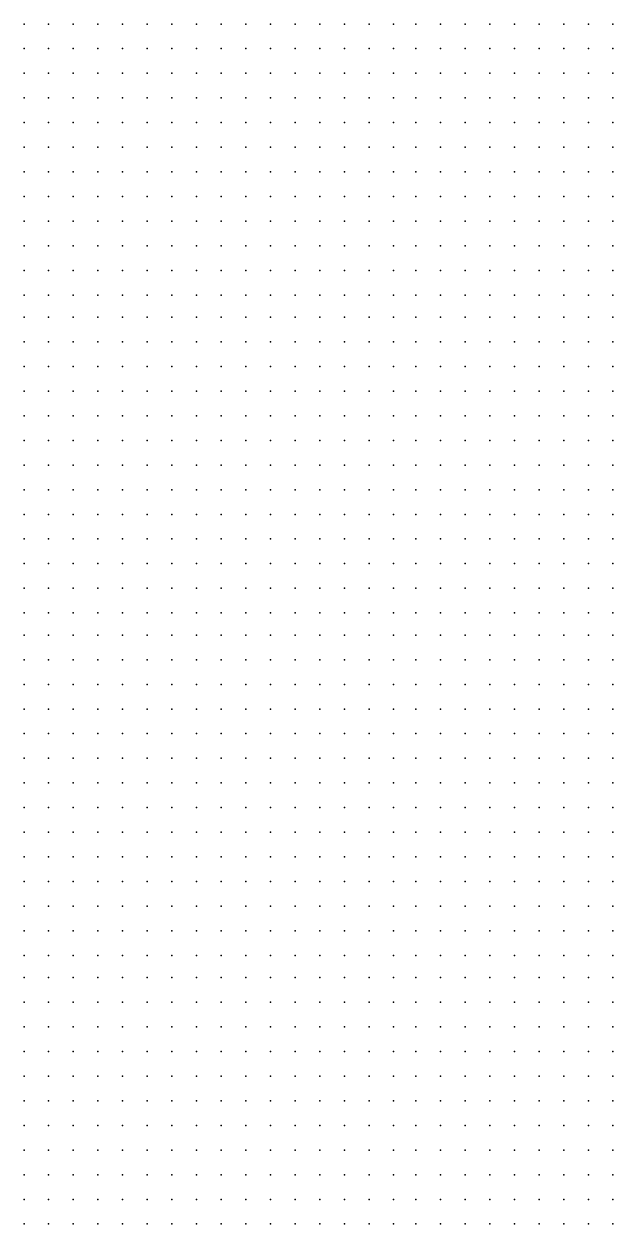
# Model space of a CAD drawing. Extents: x 0.009 to 0.993, y 0.019 to 1.002.
# Drawn here: x 0.009 to 0.248, y 0.515 to 1.002 of the extents above; entities that cross this region are included whole.
import ezdxf

# ---------------------------------------------------------------- set-up
doc = ezdxf.new("R2010")
doc.units = 0

msp = doc.modelspace()

# ---------------------------------------------------------------- linework, layer by layer
at = {"color": 133}
for p in [(0.009, 1.002, 0.445), (0.009, 0.992, 0.445), (0.019, 0.992, 0.445), (0.009, 0.982, 0.445), (0.019, 0.982, 0.445), (0.029, 0.982, 0.445), (0.009, 0.972, 0.446), (0.019, 0.972, 0.446), (0.029, 0.972, 0.445), (0.039, 0.972, 0.445), (0.009, 0.962, 0.446), (0.019, 0.962, 0.446), (0.029, 0.962, 0.446), (0.039, 0.962, 0.446), (0.049, 0.962, 0.445), (0.009, 0.952, 0.447), (0.019, 0.952, 0.447), (0.029, 0.952, 0.447), (0.039, 0.952, 0.446), (0.049, 0.952, 0.446), (0.059, 0.952, 0.445), (0.069, 0.952, 0.445), (0.009, 0.942, 0.448), (0.019, 0.942, 0.448), (0.029, 0.942, 0.448), (0.039, 0.942, 0.448), (0.049, 0.942, 0.447), (0.059, 0.942, 0.447), (0.069, 0.942, 0.446), (0.079, 0.942, 0.445), (0.059, 0.932, 0.448), (0.069, 0.932, 0.448), (0.079, 0.932, 0.447), (0.089, 0.932, 0.446), (0.099, 0.932, 0.445), (0.099, 0.922, 0.448), (0.109, 0.922, 0.446), (0.119, 0.912, 0.448), (0.129, 0.912, 0.446), (0.139, 0.902, 0.447), (0.149, 0.892, 0.448), (0.009, 0.833, 0.448), (0.009, 0.823, 0.446), (0.019, 0.823, 0.447), (0.029, 0.813, 0.446), (0.238, 0.813, 0.448), (0.039, 0.803, 0.445), (0.049, 0.803, 0.448), (0.059, 0.793, 0.448), (0.069, 0.783, 0.447), (0.079, 0.773, 0.445), (0.119, 0.744, 0.448), (0.139, 0.724, 0.445), (0.149, 0.595, 0.445), (0.208, 0.535, 0.445), (0.238, 0.525, 0.448)]:
    msp.add_point(p, dxfattribs=at)
at = {"color": 132}
for p in [(0.019, 1.002, 0.444), (0.029, 1.002, 0.444), (0.039, 1.002, 0.443), (0.049, 1.002, 0.443), (0.059, 1.002, 0.442), (0.029, 0.992, 0.444), (0.039, 0.992, 0.444), (0.049, 0.992, 0.443), (0.059, 0.992, 0.442), (0.039, 0.982, 0.444), (0.049, 0.982, 0.443), (0.059, 0.982, 0.443), (0.069, 0.982, 0.442), (0.049, 0.972, 0.444), (0.059, 0.972, 0.443), (0.069, 0.972, 0.442), (0.059, 0.962, 0.444), (0.069, 0.962, 0.443), (0.079, 0.962, 0.442), (0.079, 0.952, 0.444), (0.089, 0.952, 0.442), (0.089, 0.942, 0.444), (0.099, 0.942, 0.443), (0.109, 0.932, 0.444), (0.119, 0.922, 0.444), (0.129, 0.922, 0.442), (0.139, 0.912, 0.442), (0.149, 0.902, 0.443), (0.159, 0.892, 0.443), (0.168, 0.883, 0.443), (0.178, 0.873, 0.443), (0.188, 0.863, 0.442), (0.218, 0.833, 0.442), (0.228, 0.823, 0.444), (0.009, 0.813, 0.443), (0.019, 0.813, 0.444), (0.029, 0.803, 0.442), (0.049, 0.793, 0.443), (0.059, 0.783, 0.442), (0.089, 0.763, 0.442), (0.129, 0.734, 0.443), (0.149, 0.674, 0.442), (0.159, 0.575, 0.442), (0.168, 0.565, 0.444), (0.178, 0.555, 0.444), (0.188, 0.545, 0.442), (0.228, 0.525, 0.444), (0.248, 0.515, 0.442)]:
    msp.add_point(p, dxfattribs=at)
at = {"color": 131}
for p in [(0.069, 1.002, 0.44), (0.079, 1.002, 0.439), (0.089, 1.002, 0.438), (0.069, 0.992, 0.441), (0.079, 0.992, 0.44), (0.089, 0.992, 0.438), (0.079, 0.982, 0.44), (0.089, 0.982, 0.439), (0.079, 0.972, 0.441), (0.089, 0.972, 0.44), (0.099, 0.972, 0.438), (0.089, 0.962, 0.441), (0.099, 0.962, 0.439), (0.099, 0.952, 0.441), (0.109, 0.952, 0.439), (0.109, 0.942, 0.441), (0.119, 0.942, 0.439), (0.119, 0.932, 0.441), (0.129, 0.932, 0.439), (0.139, 0.922, 0.439), (0.149, 0.912, 0.439), (0.159, 0.902, 0.438), (0.198, 0.853, 0.441), (0.208, 0.843, 0.441), (0.009, 0.803, 0.439), (0.019, 0.803, 0.44), (0.029, 0.793, 0.438), (0.039, 0.793, 0.44), (0.049, 0.783, 0.438), (0.069, 0.773, 0.439), (0.139, 0.634, 0.441), (0.139, 0.624, 0.441), (0.139, 0.615, 0.439), (0.149, 0.585, 0.438), (0.198, 0.535, 0.439), (0.218, 0.525, 0.44), (0.238, 0.515, 0.439)]:
    msp.add_point(p, dxfattribs=at)
at = {"color": 130}
for p in [(0.099, 1.002, 0.436), (0.109, 1.002, 0.434), (0.099, 0.992, 0.436), (0.109, 0.992, 0.434), (0.099, 0.982, 0.437), (0.109, 0.982, 0.435), (0.109, 0.972, 0.436), (0.119, 0.972, 0.434), (0.109, 0.962, 0.437), (0.119, 0.962, 0.435), (0.119, 0.952, 0.437), (0.129, 0.952, 0.434), (0.129, 0.942, 0.436), (0.139, 0.932, 0.436), (0.149, 0.922, 0.435), (0.159, 0.912, 0.434), (0.168, 0.892, 0.437), (0.178, 0.883, 0.436), (0.188, 0.873, 0.434), (0.248, 0.813, 0.436), (0.009, 0.793, 0.435), (0.019, 0.793, 0.436), (0.039, 0.783, 0.435), (0.059, 0.773, 0.435), (0.079, 0.763, 0.435), (0.099, 0.754, 0.437), (0.149, 0.704, 0.437), (0.149, 0.684, 0.434), (0.139, 0.644, 0.437), (0.139, 0.605, 0.436), (0.168, 0.555, 0.434), (0.178, 0.545, 0.434), (0.208, 0.525, 0.435), (0.228, 0.515, 0.435)]:
    msp.add_point(p, dxfattribs=at)
at = {"color": 129}
for p in [(0.119, 1.002, 0.432), (0.119, 0.992, 0.432), (0.119, 0.982, 0.433), (0.129, 0.972, 0.431), (0.129, 0.962, 0.433), (0.139, 0.952, 0.431), (0.139, 0.942, 0.433), (0.149, 0.932, 0.432), (0.159, 0.922, 0.431), (0.168, 0.902, 0.433), (0.178, 0.892, 0.431), (0.198, 0.863, 0.432), (0.019, 0.783, 0.431), (0.029, 0.783, 0.433), (0.049, 0.773, 0.431), (0.139, 0.654, 0.431), (0.139, 0.595, 0.431), (0.159, 0.565, 0.433), (0.188, 0.535, 0.432), (0.218, 0.515, 0.431)]:
    msp.add_point(p, dxfattribs=at)
at = {"color": 128}
for p in [(0.129, 1.002, 0.429), (0.129, 0.992, 0.43), (0.139, 0.992, 0.427), (0.129, 0.982, 0.43), (0.139, 0.982, 0.427), (0.139, 0.972, 0.428), (0.139, 0.962, 0.43), (0.149, 0.952, 0.428), (0.149, 0.942, 0.43), (0.159, 0.932, 0.428), (0.168, 0.912, 0.429), (0.178, 0.902, 0.427), (0.188, 0.883, 0.428), (0.208, 0.853, 0.43), (0.218, 0.843, 0.428), (0.228, 0.833, 0.428), (0.238, 0.823, 0.43), (0.009, 0.783, 0.43), (0.029, 0.773, 0.427), (0.039, 0.773, 0.429), (0.069, 0.763, 0.43), (0.089, 0.754, 0.428), (0.109, 0.744, 0.427), (0.149, 0.694, 0.43), (0.149, 0.575, 0.43), (0.198, 0.525, 0.43), (0.208, 0.515, 0.427)]:
    msp.add_point(p, dxfattribs=at)
at = {"color": 127}
for p in [(0.139, 1.002, 0.426), (0.149, 0.992, 0.424), (0.149, 0.982, 0.424), (0.149, 0.972, 0.425), (0.149, 0.962, 0.426), (0.159, 0.952, 0.424), (0.159, 0.942, 0.426), (0.168, 0.932, 0.424), (0.168, 0.922, 0.426), (0.198, 0.873, 0.425), (0.009, 0.773, 0.425), (0.019, 0.773, 0.426), (0.049, 0.763, 0.424), (0.059, 0.763, 0.426), (0.129, 0.624, 0.424), (0.129, 0.615, 0.424), (0.139, 0.585, 0.425), (0.159, 0.555, 0.425), (0.168, 0.545, 0.425), (0.178, 0.535, 0.425)]:
    msp.add_point(p, dxfattribs=at)
at = {"color": 126}
for p in [(0.149, 1.002, 0.423), (0.159, 1.002, 0.42), (0.159, 0.992, 0.42), (0.159, 0.982, 0.421), (0.159, 0.972, 0.422), (0.159, 0.962, 0.423), (0.168, 0.952, 0.42), (0.168, 0.942, 0.422), (0.178, 0.922, 0.421), (0.178, 0.912, 0.423), (0.188, 0.902, 0.42), (0.188, 0.892, 0.423), (0.208, 0.863, 0.42), (0.019, 0.763, 0.42), (0.029, 0.763, 0.421), (0.039, 0.763, 0.422), (0.079, 0.754, 0.423), (0.139, 0.664, 0.421), (0.129, 0.634, 0.422), (0.129, 0.605, 0.421), (0.149, 0.565, 0.422), (0.188, 0.525, 0.423), (0.198, 0.515, 0.421)]:
    msp.add_point(p, dxfattribs=at)
at = {"color": 125}
for p in [(0.168, 1.002, 0.417), (0.168, 0.992, 0.417), (0.168, 0.982, 0.417), (0.168, 0.972, 0.418), (0.168, 0.962, 0.419), (0.178, 0.952, 0.416), (0.178, 0.942, 0.417), (0.178, 0.932, 0.419), (0.188, 0.912, 0.417), (0.198, 0.883, 0.419), (0.218, 0.853, 0.416), (0.248, 0.823, 0.416), (0.009, 0.763, 0.419), (0.049, 0.754, 0.416), (0.059, 0.754, 0.417), (0.069, 0.754, 0.419), (0.099, 0.744, 0.416), (0.129, 0.644, 0.418), (0.129, 0.595, 0.418), (0.139, 0.575, 0.418), (0.159, 0.545, 0.416), (0.168, 0.535, 0.417), (0.178, 0.525, 0.416)]:
    msp.add_point(p, dxfattribs=at)
at = {"color": 124}
for p in [(0.178, 1.002, 0.413), (0.178, 0.992, 0.413), (0.178, 0.982, 0.414), (0.178, 0.972, 0.414), (0.178, 0.962, 0.415), (0.188, 0.932, 0.413), (0.188, 0.922, 0.415), (0.198, 0.892, 0.415), (0.208, 0.873, 0.413), (0.009, 0.754, 0.413), (0.019, 0.754, 0.414), (0.029, 0.754, 0.414), (0.039, 0.754, 0.415), (0.129, 0.585, 0.413), (0.149, 0.555, 0.414), (0.188, 0.515, 0.415)]:
    msp.add_point(p, dxfattribs=at)
at = {"color": 123}
for p in [(0.188, 1.002, 0.409), (0.188, 0.992, 0.41), (0.188, 0.982, 0.41), (0.188, 0.972, 0.41), (0.188, 0.962, 0.41), (0.188, 0.952, 0.411), (0.188, 0.942, 0.412), (0.198, 0.912, 0.409), (0.198, 0.902, 0.412), (0.228, 0.843, 0.412), (0.238, 0.833, 0.412), (0.089, 0.744, 0.411), (0.119, 0.734, 0.41), (0.129, 0.654, 0.409), (0.119, 0.624, 0.41), (0.119, 0.615, 0.41), (0.119, 0.605, 0.409), (0.139, 0.565, 0.411), (0.168, 0.525, 0.409)]:
    msp.add_point(p, dxfattribs=at)
at = {"color": 122}
for p in [(0.198, 1.002, 0.406), (0.198, 0.992, 0.406), (0.198, 0.982, 0.406), (0.198, 0.972, 0.406), (0.198, 0.962, 0.406), (0.198, 0.952, 0.406), (0.198, 0.942, 0.406), (0.198, 0.932, 0.407), (0.198, 0.922, 0.408), (0.208, 0.892, 0.405), (0.208, 0.883, 0.408), (0.218, 0.863, 0.406), (0.009, 0.744, 0.407), (0.019, 0.744, 0.407), (0.029, 0.744, 0.407), (0.039, 0.744, 0.407), (0.049, 0.744, 0.407), (0.059, 0.744, 0.407), (0.069, 0.744, 0.407), (0.079, 0.744, 0.408), (0.139, 0.674, 0.408), (0.119, 0.634, 0.407), (0.119, 0.595, 0.405), (0.129, 0.575, 0.407), (0.149, 0.545, 0.407), (0.159, 0.535, 0.408), (0.178, 0.515, 0.408)]:
    msp.add_point(p, dxfattribs=at)
at = {"color": 121}
for p in [(0.208, 1.002, 0.402), (0.208, 0.992, 0.402), (0.208, 0.982, 0.402), (0.208, 0.902, 0.403), (0.139, 0.714, 0.403), (0.119, 0.644, 0.402), (0.139, 0.555, 0.404)]:
    msp.add_point(p, dxfattribs=at)
at = {"color": 120}
for p in [(0.218, 1.002, 0.398), (0.218, 0.992, 0.398), (0.218, 0.982, 0.398), (0.208, 0.972, 0.401), (0.208, 0.962, 0.401), (0.208, 0.952, 0.401), (0.208, 0.942, 0.401), (0.208, 0.932, 0.401), (0.208, 0.922, 0.401), (0.208, 0.912, 0.401), (0.218, 0.873, 0.4), (0.228, 0.853, 0.399), (0.009, 0.734, 0.401), (0.019, 0.734, 0.401), (0.029, 0.734, 0.4), (0.039, 0.734, 0.4), (0.049, 0.734, 0.398), (0.109, 0.624, 0.398), (0.109, 0.615, 0.398), (0.119, 0.585, 0.401), (0.129, 0.565, 0.401), (0.149, 0.535, 0.399), (0.159, 0.525, 0.4), (0.168, 0.515, 0.401)]:
    msp.add_point(p, dxfattribs=at)
at = {"color": 119}
for p in [(0.228, 1.002, 0.395), (0.218, 0.972, 0.397), (0.218, 0.962, 0.396), (0.218, 0.952, 0.396), (0.218, 0.942, 0.395), (0.218, 0.883, 0.396), (0.238, 0.843, 0.395), (0.248, 0.833, 0.395), (0.059, 0.734, 0.397), (0.069, 0.734, 0.395), (0.109, 0.734, 0.395), (0.009, 0.724, 0.396), (0.019, 0.724, 0.395), (0.129, 0.724, 0.395), (0.129, 0.664, 0.396), (0.109, 0.634, 0.395), (0.109, 0.605, 0.397), (0.109, 0.595, 0.395), (0.119, 0.575, 0.396), (0.139, 0.545, 0.397)]:
    msp.add_point(p, dxfattribs=at)
at = {"color": 118}
for p in [(0.238, 1.002, 0.391), (0.228, 0.992, 0.394), (0.238, 0.992, 0.391), (0.228, 0.982, 0.394), (0.228, 0.972, 0.393), (0.228, 0.962, 0.392), (0.228, 0.952, 0.391), (0.218, 0.932, 0.394), (0.218, 0.922, 0.393), (0.218, 0.912, 0.393), (0.218, 0.902, 0.393), (0.218, 0.892, 0.393), (0.079, 0.734, 0.392), (0.029, 0.724, 0.394), (0.039, 0.724, 0.392), (0.139, 0.684, 0.392), (0.119, 0.654, 0.392), (0.109, 0.585, 0.391), (0.129, 0.555, 0.394), (0.149, 0.525, 0.392), (0.159, 0.515, 0.393)]:
    msp.add_point(p, dxfattribs=at)
at = {"color": 117}
for p in [(0.248, 1.002, 0.388), (0.248, 0.992, 0.388), (0.238, 0.982, 0.39), (0.248, 0.982, 0.387), (0.238, 0.972, 0.389), (0.238, 0.962, 0.388), (0.228, 0.942, 0.389), (0.228, 0.932, 0.387), (0.228, 0.863, 0.39), (0.089, 0.734, 0.39), (0.099, 0.734, 0.39), (0.049, 0.724, 0.39), (0.059, 0.724, 0.387), (0.009, 0.714, 0.39), (0.019, 0.714, 0.389), (0.029, 0.714, 0.388), (0.109, 0.644, 0.389), (0.099, 0.624, 0.388), (0.099, 0.615, 0.388), (0.099, 0.605, 0.387), (0.119, 0.565, 0.39), (0.129, 0.545, 0.387), (0.139, 0.535, 0.39)]:
    msp.add_point(p, dxfattribs=at)
at = {"color": 116}
for p in [(0.248, 0.972, 0.385), (0.248, 0.962, 0.384), (0.238, 0.952, 0.386), (0.228, 0.922, 0.385), (0.228, 0.912, 0.384), (0.228, 0.873, 0.384), (0.039, 0.714, 0.386), (0.009, 0.704, 0.385), (0.019, 0.704, 0.384), (0.099, 0.634, 0.385), (0.099, 0.595, 0.385), (0.109, 0.575, 0.386), (0.119, 0.555, 0.384), (0.149, 0.515, 0.385)]:
    msp.add_point(p, dxfattribs=at)
at = {"color": 115}
for p in [(0.248, 0.952, 0.381), (0.238, 0.942, 0.383), (0.238, 0.932, 0.381), (0.228, 0.902, 0.382), (0.228, 0.892, 0.381), (0.228, 0.883, 0.381), (0.238, 0.853, 0.38), (0.069, 0.724, 0.382), (0.049, 0.714, 0.383), (0.029, 0.704, 0.382), (0.039, 0.704, 0.38), (0.009, 0.694, 0.38), (0.109, 0.654, 0.38), (0.099, 0.644, 0.381), (0.089, 0.624, 0.38), (0.089, 0.615, 0.38), (0.099, 0.585, 0.381), (0.109, 0.565, 0.38), (0.129, 0.535, 0.38), (0.139, 0.525, 0.383)]:
    msp.add_point(p, dxfattribs=at)
at = {"color": 114}
for p in [(0.248, 0.942, 0.378), (0.238, 0.922, 0.378), (0.059, 0.714, 0.378), (0.049, 0.704, 0.377), (0.019, 0.694, 0.379), (0.029, 0.694, 0.378), (0.139, 0.694, 0.377), (0.129, 0.674, 0.377), (0.119, 0.664, 0.377), (0.089, 0.634, 0.378), (0.089, 0.605, 0.379), (0.119, 0.545, 0.377)]:
    msp.add_point(p, dxfattribs=at)
at = {"color": 134}
for p in [(0.009, 0.932, 0.449), (0.019, 0.932, 0.449), (0.029, 0.932, 0.449), (0.039, 0.932, 0.449), (0.049, 0.932, 0.449), (0.009, 0.922, 0.45), (0.019, 0.922, 0.45), (0.029, 0.922, 0.45), (0.039, 0.922, 0.45), (0.049, 0.922, 0.45), (0.059, 0.922, 0.45), (0.069, 0.922, 0.45), (0.079, 0.922, 0.449), (0.089, 0.922, 0.449), (0.009, 0.912, 0.45), (0.019, 0.912, 0.451), (0.029, 0.912, 0.451), (0.039, 0.912, 0.451), (0.049, 0.912, 0.451), (0.099, 0.912, 0.451), (0.109, 0.912, 0.45), (0.009, 0.902, 0.451), (0.019, 0.902, 0.451), (0.129, 0.902, 0.45), (0.159, 0.883, 0.449), (0.168, 0.873, 0.449), (0.178, 0.863, 0.45), (0.009, 0.853, 0.451), (0.188, 0.853, 0.451), (0.009, 0.843, 0.45), (0.019, 0.843, 0.451), (0.019, 0.833, 0.449), (0.029, 0.833, 0.451), (0.029, 0.823, 0.449), (0.039, 0.823, 0.451), (0.039, 0.813, 0.449), (0.109, 0.754, 0.451), (0.149, 0.664, 0.45), (0.149, 0.605, 0.451), (0.159, 0.585, 0.451), (0.198, 0.545, 0.449), (0.218, 0.535, 0.45), (0.248, 0.525, 0.451)]:
    msp.add_point(p, dxfattribs=at)
at = {"color": 113}
for p in [(0.248, 0.932, 0.375), (0.238, 0.912, 0.374), (0.248, 0.843, 0.374), (0.079, 0.724, 0.376), (0.139, 0.704, 0.373), (0.039, 0.694, 0.376), (0.009, 0.684, 0.376), (0.019, 0.684, 0.376), (0.029, 0.684, 0.374), (0.009, 0.674, 0.373), (0.099, 0.654, 0.373), (0.089, 0.644, 0.375), (0.079, 0.634, 0.373), (0.079, 0.624, 0.374), (0.079, 0.615, 0.373), (0.089, 0.595, 0.376), (0.089, 0.585, 0.373), (0.099, 0.575, 0.376), (0.109, 0.555, 0.374), (0.129, 0.525, 0.373), (0.139, 0.515, 0.376)]:
    msp.add_point(p, dxfattribs=at)
at = {"color": 112}
for p in [(0.248, 0.922, 0.37), (0.238, 0.902, 0.371), (0.238, 0.863, 0.369), (0.069, 0.714, 0.372), (0.059, 0.704, 0.372), (0.049, 0.694, 0.372), (0.039, 0.684, 0.372), (0.049, 0.684, 0.369), (0.019, 0.674, 0.372), (0.029, 0.674, 0.371), (0.039, 0.674, 0.37), (0.009, 0.664, 0.369), (0.019, 0.664, 0.369), (0.089, 0.654, 0.369), (0.079, 0.644, 0.371), (0.069, 0.634, 0.369), (0.069, 0.624, 0.369), (0.079, 0.605, 0.372), (0.079, 0.595, 0.369), (0.099, 0.565, 0.371), (0.119, 0.535, 0.37)]:
    msp.add_point(p, dxfattribs=at)
at = {"color": 135}
for p in [(0.059, 0.912, 0.452), (0.069, 0.912, 0.452), (0.079, 0.912, 0.452), (0.089, 0.912, 0.452), (0.029, 0.902, 0.452), (0.039, 0.902, 0.452), (0.049, 0.902, 0.453), (0.059, 0.902, 0.454), (0.069, 0.902, 0.454), (0.079, 0.902, 0.455), (0.089, 0.902, 0.455), (0.099, 0.902, 0.455), (0.109, 0.902, 0.454), (0.119, 0.902, 0.452), (0.009, 0.892, 0.452), (0.019, 0.892, 0.452), (0.029, 0.892, 0.453), (0.039, 0.892, 0.454), (0.049, 0.892, 0.455), (0.129, 0.892, 0.455), (0.139, 0.892, 0.452), (0.009, 0.883, 0.452), (0.019, 0.883, 0.453), (0.029, 0.883, 0.453), (0.039, 0.883, 0.455), (0.149, 0.883, 0.454), (0.009, 0.873, 0.452), (0.019, 0.873, 0.453), (0.029, 0.873, 0.454), (0.039, 0.873, 0.455), (0.159, 0.873, 0.455), (0.009, 0.863, 0.452), (0.019, 0.863, 0.453), (0.029, 0.863, 0.454), (0.019, 0.853, 0.452), (0.029, 0.853, 0.454), (0.029, 0.843, 0.453), (0.039, 0.843, 0.455), (0.198, 0.843, 0.453), (0.039, 0.833, 0.454), (0.208, 0.833, 0.455), (0.049, 0.823, 0.455), (0.049, 0.813, 0.452), (0.059, 0.803, 0.452), (0.248, 0.803, 0.455), (0.069, 0.793, 0.453), (0.079, 0.783, 0.453), (0.089, 0.773, 0.453), (0.099, 0.763, 0.453), (0.168, 0.575, 0.454), (0.178, 0.565, 0.454), (0.188, 0.555, 0.453), (0.208, 0.545, 0.455), (0.228, 0.535, 0.454)]:
    msp.add_point(p, dxfattribs=at)
at = {"color": 110}
for p in [(0.248, 0.912, 0.365), (0.238, 0.883, 0.365), (0.238, 0.873, 0.365), (0.079, 0.714, 0.362), (0.069, 0.704, 0.364), (0.059, 0.684, 0.365), (0.059, 0.674, 0.365), (0.059, 0.664, 0.365), (0.069, 0.664, 0.364), (0.079, 0.664, 0.362), (0.099, 0.664, 0.362), (0.009, 0.644, 0.363), (0.019, 0.644, 0.363), (0.029, 0.644, 0.364), (0.039, 0.644, 0.364), (0.049, 0.644, 0.365), (0.039, 0.634, 0.362), (0.049, 0.634, 0.364), (0.049, 0.624, 0.362), (0.059, 0.624, 0.365), (0.059, 0.615, 0.363), (0.069, 0.595, 0.362), (0.079, 0.585, 0.365), (0.089, 0.565, 0.362), (0.099, 0.555, 0.365), (0.119, 0.525, 0.364)]:
    msp.add_point(p, dxfattribs=at)
at = {"color": 109}
for p in [(0.248, 0.902, 0.359), (0.099, 0.724, 0.359), (0.069, 0.694, 0.36), (0.069, 0.684, 0.36), (0.069, 0.674, 0.361), (0.089, 0.664, 0.361), (0.009, 0.634, 0.36), (0.019, 0.634, 0.36), (0.029, 0.634, 0.361), (0.029, 0.624, 0.358), (0.039, 0.624, 0.36), (0.049, 0.615, 0.36), (0.059, 0.605, 0.361), (0.069, 0.585, 0.358), (0.079, 0.575, 0.36), (0.099, 0.545, 0.358), (0.109, 0.535, 0.361)]:
    msp.add_point(p, dxfattribs=at)
at = {"color": 136}
for p in [(0.059, 0.892, 0.456), (0.069, 0.892, 0.457), (0.079, 0.892, 0.458), (0.089, 0.892, 0.458), (0.099, 0.892, 0.459), (0.109, 0.892, 0.458), (0.119, 0.892, 0.457), (0.049, 0.883, 0.456), (0.059, 0.883, 0.457), (0.069, 0.883, 0.459), (0.139, 0.883, 0.457), (0.049, 0.873, 0.457), (0.059, 0.873, 0.459), (0.039, 0.863, 0.456), (0.049, 0.863, 0.458), (0.168, 0.863, 0.457), (0.039, 0.853, 0.456), (0.049, 0.853, 0.458), (0.178, 0.853, 0.459), (0.049, 0.843, 0.458), (0.049, 0.833, 0.457), (0.059, 0.823, 0.459), (0.218, 0.823, 0.458), (0.059, 0.813, 0.456), (0.069, 0.803, 0.458), (0.079, 0.793, 0.459), (0.149, 0.654, 0.456), (0.149, 0.615, 0.457), (0.238, 0.535, 0.457)]:
    msp.add_point(p, dxfattribs=at)
at = {"color": 111}
for p in [(0.238, 0.892, 0.367), (0.089, 0.724, 0.368), (0.059, 0.694, 0.367), (0.049, 0.674, 0.368), (0.029, 0.664, 0.368), (0.039, 0.664, 0.368), (0.049, 0.664, 0.367), (0.109, 0.664, 0.367), (0.009, 0.654, 0.366), (0.019, 0.654, 0.366), (0.029, 0.654, 0.366), (0.039, 0.654, 0.366), (0.049, 0.654, 0.366), (0.059, 0.654, 0.366), (0.069, 0.654, 0.366), (0.079, 0.654, 0.367), (0.059, 0.644, 0.366), (0.069, 0.644, 0.368), (0.059, 0.634, 0.366), (0.069, 0.615, 0.368), (0.069, 0.605, 0.366), (0.089, 0.575, 0.368), (0.109, 0.545, 0.368), (0.129, 0.515, 0.367)]:
    msp.add_point(p, dxfattribs=at)
at = {"color": 107}
for p in [(0.248, 0.892, 0.352), (0.109, 0.724, 0.351), (0.079, 0.704, 0.353), (0.079, 0.684, 0.352), (0.089, 0.674, 0.352), (0.009, 0.615, 0.352), (0.019, 0.615, 0.353), (0.029, 0.605, 0.351), (0.039, 0.605, 0.353), (0.049, 0.595, 0.353), (0.059, 0.585, 0.353), (0.069, 0.575, 0.353), (0.079, 0.565, 0.354), (0.099, 0.535, 0.351), (0.109, 0.525, 0.354)]:
    msp.add_point(p, dxfattribs=at)
at = {"color": 137}
for p in [(0.079, 0.883, 0.461), (0.129, 0.883, 0.461), (0.069, 0.873, 0.462), (0.149, 0.873, 0.46), (0.059, 0.863, 0.461), (0.059, 0.853, 0.462), (0.059, 0.843, 0.462), (0.188, 0.843, 0.462), (0.059, 0.833, 0.461), (0.069, 0.813, 0.462), (0.228, 0.813, 0.461), (0.089, 0.783, 0.461), (0.149, 0.714, 0.461), (0.149, 0.644, 0.46), (0.149, 0.634, 0.461), (0.149, 0.624, 0.46), (0.159, 0.595, 0.46), (0.198, 0.555, 0.46), (0.218, 0.545, 0.46), (0.248, 0.535, 0.46)]:
    msp.add_point(p, dxfattribs=at)
at = {"color": 138}
for p in [(0.089, 0.883, 0.463), (0.099, 0.883, 0.464), (0.109, 0.883, 0.464), (0.119, 0.883, 0.463), (0.079, 0.873, 0.464), (0.139, 0.873, 0.464), (0.069, 0.863, 0.464), (0.159, 0.863, 0.463), (0.069, 0.853, 0.466), (0.168, 0.853, 0.466), (0.069, 0.833, 0.466), (0.198, 0.833, 0.466), (0.069, 0.823, 0.464), (0.079, 0.803, 0.464), (0.238, 0.803, 0.466), (0.099, 0.773, 0.464), (0.168, 0.585, 0.465), (0.178, 0.575, 0.466), (0.188, 0.565, 0.464), (0.228, 0.545, 0.464)]:
    msp.add_point(p, dxfattribs=at)
at = {"color": 105}
for p in [(0.248, 0.883, 0.345), (0.109, 0.674, 0.347), (0.019, 0.595, 0.344), (0.029, 0.595, 0.346), (0.039, 0.585, 0.344), (0.059, 0.575, 0.347), (0.069, 0.565, 0.347), (0.099, 0.525, 0.344), (0.109, 0.515, 0.347)]:
    msp.add_point(p, dxfattribs=at)
at = {"color": 139}
for p in [(0.089, 0.873, 0.467), (0.099, 0.873, 0.469), (0.119, 0.873, 0.47), (0.129, 0.873, 0.467), (0.079, 0.863, 0.468), (0.149, 0.863, 0.468), (0.069, 0.843, 0.467), (0.178, 0.843, 0.47), (0.208, 0.823, 0.47), (0.079, 0.813, 0.468), (0.089, 0.793, 0.467), (0.109, 0.763, 0.468), (0.159, 0.605, 0.468), (0.208, 0.555, 0.467), (0.238, 0.545, 0.467), (0.248, 0.545, 0.47)]:
    msp.add_point(p, dxfattribs=at)
at = {"color": 140}
for p in [(0.109, 0.873, 0.471), (0.089, 0.863, 0.472), (0.139, 0.863, 0.472), (0.079, 0.853, 0.471), (0.159, 0.853, 0.471), (0.079, 0.843, 0.473), (0.079, 0.833, 0.472), (0.079, 0.823, 0.471), (0.089, 0.803, 0.472), (0.248, 0.793, 0.471), (0.099, 0.783, 0.472), (0.119, 0.754, 0.473), (0.159, 0.684, 0.472), (0.198, 0.565, 0.473), (0.218, 0.555, 0.472)]:
    msp.add_point(p, dxfattribs=at)
at = {"color": 104}
for p in [(0.248, 0.873, 0.341), (0.248, 0.863, 0.343), (0.089, 0.684, 0.342), (0.009, 0.595, 0.343), (0.029, 0.585, 0.341), (0.049, 0.575, 0.342), (0.059, 0.565, 0.341), (0.069, 0.555, 0.34), (0.079, 0.545, 0.341), (0.089, 0.535, 0.342)]:
    msp.add_point(p, dxfattribs=at)
at = {"color": 141}
for p in [(0.099, 0.863, 0.476), (0.129, 0.863, 0.475), (0.089, 0.853, 0.477), (0.149, 0.853, 0.476), (0.168, 0.843, 0.476), (0.188, 0.833, 0.475), (0.089, 0.813, 0.475), (0.218, 0.813, 0.474), (0.099, 0.793, 0.477), (0.159, 0.694, 0.474), (0.159, 0.674, 0.475), (0.159, 0.615, 0.476), (0.168, 0.595, 0.475), (0.188, 0.575, 0.477), (0.228, 0.555, 0.476)]:
    msp.add_point(p, dxfattribs=at)
at = {"color": 142}
for p in [(0.109, 0.863, 0.479), (0.119, 0.863, 0.478), (0.139, 0.853, 0.48), (0.089, 0.833, 0.48), (0.089, 0.823, 0.478), (0.099, 0.803, 0.48), (0.228, 0.803, 0.478), (0.109, 0.773, 0.478), (0.129, 0.744, 0.48), (0.159, 0.664, 0.48), (0.178, 0.585, 0.478), (0.208, 0.565, 0.48), (0.238, 0.555, 0.479), (0.248, 0.555, 0.48)]:
    msp.add_point(p, dxfattribs=at)
at = {"color": 144}
for p in [(0.099, 0.853, 0.485), (0.119, 0.853, 0.488), (0.139, 0.843, 0.488), (0.168, 0.833, 0.488), (0.099, 0.823, 0.486), (0.208, 0.813, 0.486), (0.109, 0.793, 0.488), (0.248, 0.783, 0.487), (0.119, 0.763, 0.488), (0.139, 0.734, 0.488), (0.159, 0.644, 0.486), (0.159, 0.634, 0.485), (0.168, 0.605, 0.486), (0.198, 0.575, 0.486), (0.218, 0.565, 0.485)]:
    msp.add_point(p, dxfattribs=at)
at = {"color": 146}
for p in [(0.109, 0.853, 0.492), (0.099, 0.843, 0.493), (0.139, 0.833, 0.495), (0.149, 0.833, 0.493), (0.109, 0.823, 0.493), (0.228, 0.793, 0.495), (0.208, 0.575, 0.494), (0.248, 0.565, 0.492)]:
    msp.add_point(p, dxfattribs=at)
at = {"color": 143}
for p in [(0.129, 0.853, 0.484), (0.089, 0.843, 0.481), (0.149, 0.843, 0.484), (0.159, 0.843, 0.481), (0.178, 0.833, 0.482), (0.198, 0.823, 0.481), (0.099, 0.813, 0.483), (0.238, 0.793, 0.483), (0.109, 0.783, 0.484), (0.159, 0.704, 0.484), (0.159, 0.654, 0.484), (0.159, 0.624, 0.481)]:
    msp.add_point(p, dxfattribs=at)
at = {"color": 108}
for p in [(0.248, 0.853, 0.355), (0.119, 0.724, 0.355), (0.079, 0.674, 0.357), (0.119, 0.674, 0.355), (0.009, 0.624, 0.356), (0.019, 0.624, 0.357), (0.029, 0.615, 0.355), (0.039, 0.615, 0.357), (0.049, 0.605, 0.357), (0.059, 0.595, 0.357), (0.089, 0.555, 0.356), (0.119, 0.515, 0.357)]:
    msp.add_point(p, dxfattribs=at)
at = {"color": 152}
for p in [(0.109, 0.843, 0.517), (0.149, 0.813, 0.514), (0.159, 0.813, 0.517), (0.168, 0.813, 0.517), (0.178, 0.813, 0.514), (0.198, 0.803, 0.516), (0.129, 0.793, 0.514), (0.129, 0.763, 0.517), (0.168, 0.654, 0.514), (0.168, 0.644, 0.514), (0.218, 0.585, 0.517)]:
    msp.add_point(p, dxfattribs=at)
at = {"color": 147}
for p in [(0.119, 0.843, 0.499), (0.109, 0.833, 0.499), (0.119, 0.833, 0.498), (0.129, 0.833, 0.496), (0.119, 0.823, 0.497), (0.178, 0.823, 0.497), (0.119, 0.813, 0.498), (0.198, 0.813, 0.498), (0.119, 0.803, 0.499), (0.238, 0.783, 0.498), (0.119, 0.773, 0.497), (0.149, 0.724, 0.496), (0.168, 0.615, 0.496)]:
    msp.add_point(p, dxfattribs=at)
at = {"color": 145}
for p in [(0.129, 0.843, 0.491), (0.099, 0.833, 0.49), (0.159, 0.833, 0.491), (0.188, 0.823, 0.49), (0.109, 0.813, 0.491), (0.109, 0.803, 0.49), (0.218, 0.803, 0.491), (0.178, 0.595, 0.491), (0.188, 0.585, 0.491), (0.228, 0.565, 0.489), (0.238, 0.565, 0.491)]:
    msp.add_point(p, dxfattribs=at)
at = {"color": 148}
for p in [(0.129, 0.823, 0.5), (0.139, 0.823, 0.502), (0.168, 0.823, 0.501), (0.119, 0.793, 0.5), (0.119, 0.783, 0.5), (0.248, 0.773, 0.5), (0.198, 0.585, 0.502), (0.218, 0.575, 0.5)]:
    msp.add_point(p, dxfattribs=at)
at = {"color": 149}
for p in [(0.149, 0.823, 0.503), (0.159, 0.823, 0.503), (0.129, 0.813, 0.504), (0.208, 0.803, 0.504), (0.129, 0.754, 0.504), (0.168, 0.684, 0.505), (0.168, 0.624, 0.505), (0.178, 0.605, 0.504), (0.188, 0.595, 0.506), (0.228, 0.575, 0.503), (0.238, 0.575, 0.505), (0.248, 0.575, 0.504)]:
    msp.add_point(p, dxfattribs=at)
at = {"color": 151}
for p in [(0.139, 0.813, 0.51), (0.228, 0.783, 0.511), (0.238, 0.773, 0.512), (0.248, 0.763, 0.511), (0.168, 0.664, 0.511), (0.168, 0.634, 0.511), (0.208, 0.585, 0.511)]:
    msp.add_point(p, dxfattribs=at)
at = {"color": 150}
for p in [(0.188, 0.813, 0.507), (0.129, 0.803, 0.509), (0.218, 0.793, 0.509), (0.159, 0.714, 0.507), (0.168, 0.694, 0.509), (0.168, 0.674, 0.507)]:
    msp.add_point(p, dxfattribs=at)
at = {"color": 153}
for p in [(0.139, 0.803, 0.519), (0.129, 0.783, 0.518), (0.129, 0.773, 0.52), (0.168, 0.704, 0.519), (0.178, 0.615, 0.518), (0.198, 0.595, 0.519), (0.228, 0.585, 0.52), (0.238, 0.585, 0.52), (0.248, 0.585, 0.518)]:
    msp.add_point(p, dxfattribs=at)
at = {"color": 156}
for p in [(0.149, 0.803, 0.528), (0.139, 0.793, 0.529), (0.248, 0.744, 0.529), (0.178, 0.624, 0.531), (0.208, 0.595, 0.53)]:
    msp.add_point(p, dxfattribs=at)
at = {"color": 157}
for p in [(0.159, 0.803, 0.534), (0.178, 0.803, 0.533), (0.238, 0.754, 0.533), (0.178, 0.684, 0.534), (0.248, 0.595, 0.533)]:
    msp.add_point(p, dxfattribs=at)
at = {"color": 158}
for p in [(0.168, 0.803, 0.536), (0.198, 0.793, 0.537), (0.228, 0.763, 0.537), (0.149, 0.734, 0.538), (0.248, 0.734, 0.536), (0.178, 0.694, 0.536), (0.178, 0.674, 0.537), (0.218, 0.595, 0.537), (0.238, 0.595, 0.538)]:
    msp.add_point(p, dxfattribs=at)
at = {"color": 155}
for p in [(0.188, 0.803, 0.526), (0.218, 0.783, 0.526), (0.228, 0.773, 0.525)]:
    msp.add_point(p, dxfattribs=at)
at = {"color": 160}
for p in [(0.149, 0.793, 0.543), (0.228, 0.754, 0.546), (0.248, 0.724, 0.543), (0.178, 0.704, 0.544), (0.178, 0.654, 0.546), (0.178, 0.644, 0.546)]:
    msp.add_point(p, dxfattribs=at)
at = {"color": 163}
for p in [(0.159, 0.793, 0.555), (0.139, 0.763, 0.554), (0.218, 0.763, 0.554), (0.188, 0.694, 0.556)]:
    msp.add_point(p, dxfattribs=at)
at = {"color": 164}
for p in [(0.168, 0.793, 0.56), (0.178, 0.793, 0.558), (0.198, 0.783, 0.558), (0.208, 0.773, 0.559), (0.228, 0.734, 0.558), (0.238, 0.714, 0.558), (0.248, 0.704, 0.557), (0.188, 0.684, 0.558), (0.188, 0.624, 0.559), (0.238, 0.605, 0.558)]:
    msp.add_point(p, dxfattribs=at)
at = {"color": 161}
for p in [(0.188, 0.793, 0.549), (0.139, 0.773, 0.549), (0.139, 0.754, 0.548), (0.238, 0.734, 0.547), (0.248, 0.714, 0.549)]:
    msp.add_point(p, dxfattribs=at)
at = {"color": 154}
for p in [(0.208, 0.793, 0.523), (0.238, 0.763, 0.523), (0.248, 0.754, 0.521), (0.139, 0.744, 0.524), (0.188, 0.605, 0.523)]:
    msp.add_point(p, dxfattribs=at)
at = {"color": 159}
for p in [(0.139, 0.783, 0.54), (0.208, 0.783, 0.541), (0.218, 0.773, 0.541), (0.238, 0.744, 0.54), (0.159, 0.724, 0.541), (0.168, 0.714, 0.54), (0.178, 0.664, 0.542), (0.178, 0.634, 0.541), (0.188, 0.615, 0.541), (0.198, 0.605, 0.54), (0.228, 0.595, 0.539)]:
    msp.add_point(p, dxfattribs=at)
at = {"color": 165}
for p in [(0.149, 0.783, 0.562), (0.218, 0.754, 0.563), (0.228, 0.724, 0.562), (0.178, 0.714, 0.561), (0.188, 0.704, 0.561), (0.188, 0.674, 0.564), (0.198, 0.615, 0.563), (0.218, 0.605, 0.562), (0.228, 0.605, 0.563)]:
    msp.add_point(p, dxfattribs=at)
at = {"color": 170}
for p in [(0.159, 0.783, 0.581), (0.149, 0.773, 0.582), (0.198, 0.773, 0.581), (0.149, 0.744, 0.58), (0.208, 0.694, 0.58), (0.228, 0.694, 0.582), (0.188, 0.654, 0.582), (0.208, 0.615, 0.582), (0.238, 0.615, 0.582)]:
    msp.add_point(p, dxfattribs=at)
at = {"color": 173}
for p in [(0.168, 0.783, 0.593), (0.208, 0.684, 0.591), (0.228, 0.615, 0.592)]:
    msp.add_point(p, dxfattribs=at)
at = {"color": 172}
for p in [(0.178, 0.783, 0.588), (0.159, 0.734, 0.588), (0.178, 0.724, 0.587), (0.188, 0.724, 0.589), (0.238, 0.684, 0.587), (0.198, 0.674, 0.589), (0.248, 0.674, 0.587), (0.198, 0.624, 0.589), (0.248, 0.624, 0.587)]:
    msp.add_point(p, dxfattribs=at)
at = {"color": 169}
for p in [(0.188, 0.783, 0.575), (0.208, 0.724, 0.578), (0.198, 0.714, 0.576), (0.208, 0.714, 0.575), (0.208, 0.704, 0.576), (0.218, 0.704, 0.576), (0.238, 0.694, 0.575), (0.198, 0.684, 0.577), (0.248, 0.684, 0.575), (0.188, 0.634, 0.575)]:
    msp.add_point(p, dxfattribs=at)
at = {"color": 180}
for p in [(0.159, 0.773, 0.617), (0.228, 0.674, 0.615), (0.198, 0.634, 0.616)]:
    msp.add_point(p, dxfattribs=at)
at = {"color": 186}
for p in [(0.168, 0.773, 0.64), (0.188, 0.744, 0.638), (0.218, 0.624, 0.639)]:
    msp.add_point(p, dxfattribs=at)
at = {"color": 183}
for p in [(0.178, 0.773, 0.628), (0.168, 0.734, 0.626), (0.178, 0.734, 0.626), (0.228, 0.624, 0.628)]:
    msp.add_point(p, dxfattribs=at)
at = {"color": 177}
for p in [(0.188, 0.773, 0.604), (0.198, 0.664, 0.606)]:
    msp.add_point(p, dxfattribs=at)
at = {"color": 176}
for p in [(0.149, 0.763, 0.602), (0.238, 0.674, 0.603), (0.248, 0.634, 0.603)]:
    msp.add_point(p, dxfattribs=at)
at = {"color": 193}
msp.add_point((0.159, 0.763, 0.663), dxfattribs=at)
at = {"color": 210}
msp.add_point((0.168, 0.763, 0.724), dxfattribs=at)
at = {"color": 197}
for p in [(0.178, 0.763, 0.679), (0.178, 0.744, 0.678)]:
    msp.add_point(p, dxfattribs=at)
at = {"color": 185}
for p in [(0.188, 0.763, 0.634), (0.208, 0.664, 0.636), (0.198, 0.644, 0.635), (0.238, 0.634, 0.635)]:
    msp.add_point(p, dxfattribs=at)
at = {"color": 175}
for p in [(0.198, 0.763, 0.6), (0.198, 0.734, 0.597), (0.218, 0.684, 0.597), (0.248, 0.664, 0.599)]:
    msp.add_point(p, dxfattribs=at)
at = {"color": 168}
for p in [(0.208, 0.763, 0.574), (0.168, 0.724, 0.574), (0.188, 0.714, 0.572), (0.218, 0.714, 0.572), (0.228, 0.704, 0.572), (0.188, 0.664, 0.573)]:
    msp.add_point(p, dxfattribs=at)
at = {"color": 178}
for p in [(0.149, 0.754, 0.609), (0.198, 0.754, 0.611), (0.198, 0.744, 0.608), (0.208, 0.674, 0.609), (0.248, 0.654, 0.609), (0.238, 0.624, 0.608)]:
    msp.add_point(p, dxfattribs=at)
at = {"color": 205}
msp.add_point((0.159, 0.754, 0.708), dxfattribs=at)
at = {"color": 254}
msp.add_point((0.168, 0.754, 0.913), dxfattribs=at)
at = {"color": 212}
msp.add_point((0.178, 0.754, 0.731), dxfattribs=at)
at = {"color": 190}
for p in [(0.188, 0.754, 0.654), (0.238, 0.644, 0.653)]:
    msp.add_point(p, dxfattribs=at)
at = {"color": 171}
for p in [(0.208, 0.754, 0.583), (0.208, 0.744, 0.585), (0.208, 0.734, 0.583), (0.198, 0.724, 0.585), (0.218, 0.694, 0.584), (0.188, 0.644, 0.584)]:
    msp.add_point(p, dxfattribs=at)
at = {"color": 189}
msp.add_point((0.159, 0.744, 0.648), dxfattribs=at)
at = {"color": 208}
msp.add_point((0.168, 0.744, 0.716), dxfattribs=at)
at = {"color": 167}
for p in [(0.218, 0.744, 0.568), (0.218, 0.734, 0.57), (0.218, 0.724, 0.57), (0.198, 0.704, 0.571), (0.198, 0.694, 0.571), (0.248, 0.615, 0.569)]:
    msp.add_point(p, dxfattribs=at)
at = {"color": 162}
for p in [(0.228, 0.744, 0.553), (0.238, 0.724, 0.552), (0.208, 0.605, 0.553), (0.248, 0.605, 0.55)]:
    msp.add_point(p, dxfattribs=at)
at = {"color": 179}
for p in [(0.188, 0.734, 0.612), (0.248, 0.644, 0.613)]:
    msp.add_point(p, dxfattribs=at)
at = {"color": 106}
for p in [(0.089, 0.714, 0.348), (0.079, 0.694, 0.35), (0.129, 0.684, 0.349), (0.099, 0.674, 0.348), (0.009, 0.605, 0.348), (0.019, 0.605, 0.349), (0.039, 0.595, 0.349), (0.049, 0.585, 0.348), (0.079, 0.555, 0.348), (0.089, 0.545, 0.349)]:
    msp.add_point(p, dxfattribs=at)
at = {"color": 100}
for p in [(0.099, 0.714, 0.326), (0.029, 0.565, 0.327), (0.049, 0.555, 0.328), (0.059, 0.545, 0.326), (0.089, 0.515, 0.326)]:
    msp.add_point(p, dxfattribs=at)
at = {"color": 91}
for p in [(0.109, 0.714, 0.295), (0.009, 0.535, 0.296), (0.039, 0.525, 0.293), (0.059, 0.515, 0.295)]:
    msp.add_point(p, dxfattribs=at)
at = {"color": 83}
msp.add_point((0.119, 0.714, 0.266), dxfattribs=at)
at = {"color": 102}
for p in [(0.129, 0.714, 0.334), (0.089, 0.704, 0.334), (0.089, 0.694, 0.334), (0.029, 0.575, 0.335), (0.049, 0.565, 0.335), (0.059, 0.555, 0.334), (0.069, 0.545, 0.333), (0.079, 0.535, 0.333), (0.089, 0.525, 0.334)]:
    msp.add_point(p, dxfattribs=at)
at = {"color": 166}
for p in [(0.228, 0.714, 0.566), (0.238, 0.704, 0.566), (0.248, 0.694, 0.565)]:
    msp.add_point(p, dxfattribs=at)
at = {"color": 93}
msp.add_point((0.099, 0.704, 0.303), dxfattribs=at)
at = {"color": 75}
msp.add_point((0.109, 0.704, 0.238), dxfattribs=at)
at = {"color": 31}
msp.add_point((0.119, 0.704, 0.077), dxfattribs=at)
at = {"color": 85}
for p in [(0.129, 0.704, 0.274), (0.009, 0.515, 0.273), (0.019, 0.515, 0.274)]:
    msp.add_point(p, dxfattribs=at)
at = {"color": 96}
for p in [(0.099, 0.694, 0.311), (0.129, 0.694, 0.312), (0.039, 0.545, 0.314)]:
    msp.add_point(p, dxfattribs=at)
at = {"color": 86}
for p in [(0.109, 0.694, 0.278), (0.029, 0.515, 0.276)]:
    msp.add_point(p, dxfattribs=at)
at = {"color": 78}
msp.add_point((0.119, 0.694, 0.246), dxfattribs=at)
at = {"color": 101}
for p in [(0.099, 0.684, 0.33), (0.009, 0.575, 0.33), (0.019, 0.575, 0.332), (0.039, 0.565, 0.331)]:
    msp.add_point(p, dxfattribs=at)
at = {"color": 97}
for p in [(0.109, 0.684, 0.318), (0.119, 0.684, 0.317), (0.009, 0.555, 0.315), (0.019, 0.555, 0.317), (0.059, 0.535, 0.316), (0.069, 0.525, 0.315), (0.079, 0.515, 0.316)]:
    msp.add_point(p, dxfattribs=at)
at = {"color": 174}
for p in [(0.228, 0.684, 0.595), (0.218, 0.615, 0.594)]:
    msp.add_point(p, dxfattribs=at)
at = {"color": 181}
for p in [(0.218, 0.674, 0.619), (0.208, 0.624, 0.619)]:
    msp.add_point(p, dxfattribs=at)
at = {"color": 191}
msp.add_point((0.218, 0.664, 0.656), dxfattribs=at)
at = {"color": 188}
msp.add_point((0.228, 0.664, 0.644), dxfattribs=at)
at = {"color": 182}
for p in [(0.238, 0.664, 0.622), (0.198, 0.654, 0.624)]:
    msp.add_point(p, dxfattribs=at)
at = {"color": 196}
for p in [(0.208, 0.654, 0.674), (0.228, 0.634, 0.675)]:
    msp.add_point(p, dxfattribs=at)
at = {"color": 209}
for p in [(0.218, 0.654, 0.723), (0.228, 0.644, 0.723)]:
    msp.add_point(p, dxfattribs=at)
at = {"color": 198}
msp.add_point((0.228, 0.654, 0.683), dxfattribs=at)
at = {"color": 187}
msp.add_point((0.238, 0.654, 0.642), dxfattribs=at)
at = {"color": 207}
for p in [(0.208, 0.644, 0.713), (0.218, 0.634, 0.715)]:
    msp.add_point(p, dxfattribs=at)
at = {"color": 253}
msp.add_point((0.218, 0.644, 0.879), dxfattribs=at)
at = {"color": 194}
msp.add_point((0.208, 0.634, 0.666), dxfattribs=at)
at = {"color": 103}
for p in [(0.009, 0.585, 0.337), (0.019, 0.585, 0.338), (0.039, 0.575, 0.338), (0.099, 0.515, 0.337)]:
    msp.add_point(p, dxfattribs=at)
at = {"color": 99}
for p in [(0.009, 0.565, 0.323), (0.019, 0.565, 0.325), (0.039, 0.555, 0.323), (0.069, 0.535, 0.324), (0.079, 0.525, 0.324)]:
    msp.add_point(p, dxfattribs=at)
at = {"color": 98}
for p in [(0.029, 0.555, 0.319), (0.049, 0.545, 0.319)]:
    msp.add_point(p, dxfattribs=at)
at = {"color": 94}
for p in [(0.009, 0.545, 0.306), (0.039, 0.535, 0.304), (0.059, 0.525, 0.306), (0.069, 0.515, 0.305)]:
    msp.add_point(p, dxfattribs=at)
at = {"color": 95}
for p in [(0.019, 0.545, 0.308), (0.029, 0.545, 0.31), (0.049, 0.535, 0.31)]:
    msp.add_point(p, dxfattribs=at)
at = {"color": 92}
for p in [(0.019, 0.535, 0.297), (0.029, 0.535, 0.3), (0.049, 0.525, 0.299)]:
    msp.add_point(p, dxfattribs=at)
at = {"color": 88}
msp.add_point((0.009, 0.525, 0.285), dxfattribs=at)
at = {"color": 89}
for p in [(0.019, 0.525, 0.286), (0.029, 0.525, 0.289), (0.049, 0.515, 0.286)]:
    msp.add_point(p, dxfattribs=at)
at = {"color": 87}
msp.add_point((0.039, 0.515, 0.28), dxfattribs=at)

doc.saveas('drawing.dxf')
